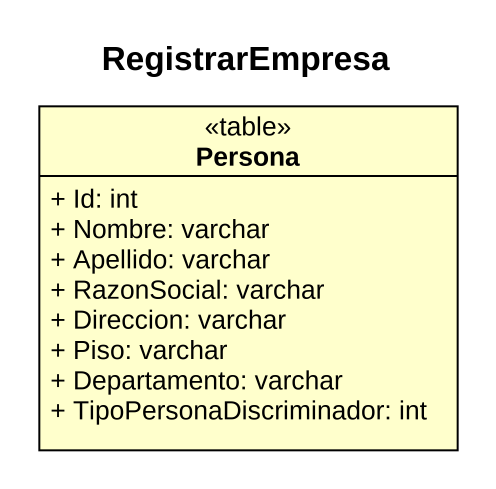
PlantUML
@startuml
title RegistrarEmpresa
hide circle
hide empty members
skinparam classAttributeIconSize 0
class Persona <<table>> {
  + Id: int
  + Nombre: varchar
  + Apellido: varchar
  + RazonSocial: varchar
  + Direccion: varchar
  + Piso: varchar
  + Departamento: varchar
  + TipoPersonaDiscriminador: int
}
@enduml
